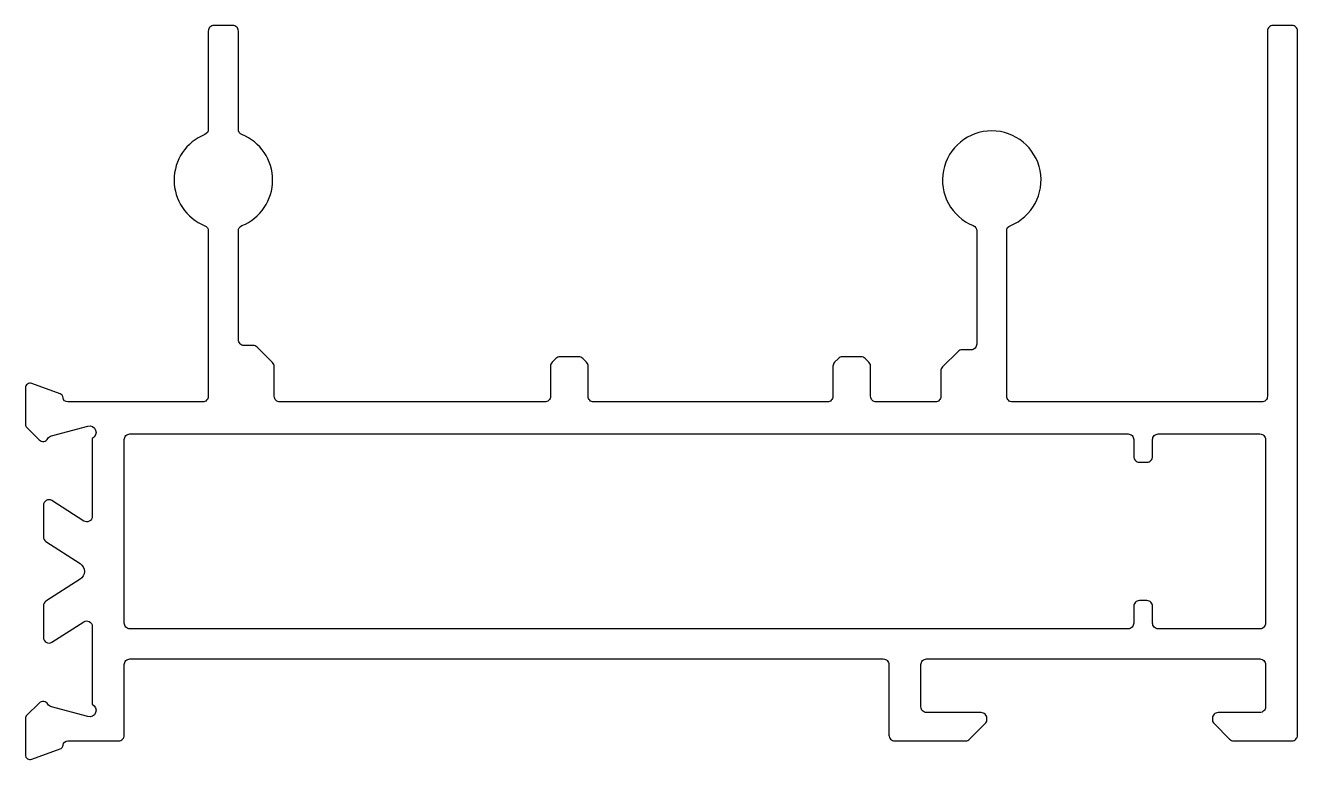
# Model space of a CAD drawing. Extents: x 438 to 505.6, y 456.9 to 495.9.
import ezdxf

# ---------------------------------------------------------------- set-up
doc = ezdxf.new("R2010")
doc.units = 0
doc.linetypes.add('AUSGEZOGEN', pattern=[0])
doc.layers.get('0').update_dxf_attribs({"linetype": 'CONTINUOUS'})

msp = doc.modelspace()

# ---------------------------------------------------------------- linework, layer by layer
msp.add_lwpolyline([(447.573, 490.098, 0.67292), (447.573, 485.254, -0.307568), (447.76, 484.976), (447.76, 476.191, -0.414214), (447.46, 475.891), (440.299, 475.891, -0.384217), (440.05, 476.115, 0.287078), (439.887, 476.324), (438.384, 476.871, 0.520567), (438.049, 476.636), (438.049, 474.709, 0.198912), (438.122, 474.532), (438.771, 473.883, 0.498784), (439.244, 473.947, -0.203621), (439.427, 474.089), (441.358, 474.606, -0.91331), (441.599, 473.952), (441.599, 469.806, -0.569007), (441.143, 469.565), (439.455, 470.651, 0.585524), (438.999, 470.395), (438.999, 468.73, 0.255082), (439.136, 468.477), (440.949, 467.311, -0.54567), (440.949, 466.47), (439.136, 465.304, 0.255082), (438.999, 465.052), (438.999, 463.387, 0.585524), (439.455, 463.131), (441.143, 464.217, -0.569007), (441.599, 463.975), (441.599, 459.83, -0.91331), (441.358, 459.175), (439.427, 459.693, -0.203621), (439.244, 459.834, 0.498784), (438.771, 459.898), (438.122, 459.249, 0.198912), (438.049, 459.073), (438.049, 457.146, 0.520567), (438.384, 456.911), (439.887, 457.458, 0.287078), (440.05, 457.667, -0.384217), (440.299, 457.891), (442.999, 457.891, 0.414214), (443.299, 458.191), (443.299, 461.941, -0.414214), (443.599, 462.241), (483.601, 462.241, -0.414214), (483.901, 461.941), (483.901, 458.191, 0.414214), (484.201, 457.891), (487.976, 457.891, 0.198912), (488.188, 457.979), (489.013, 458.803, 0.198912), (489.101, 459.015), (489.101, 459.091, 0.414214), (488.801, 459.391), (485.901, 459.391, -0.414214), (485.601, 459.691), (485.601, 461.941, -0.414214), (485.901, 462.241), (493.601, 462.241), (494.601, 462.241), (503.599, 462.241, -0.414214), (503.899, 461.941), (503.899, 459.691, -0.414214), (503.599, 459.391), (501.379, 459.391, 0.414214), (501.079, 459.091), (501.079, 459.015, 0.198912), (501.167, 458.803), (501.991, 457.979, 0.198912), (502.204, 457.891), (505.301, 457.891, 0.414214), (505.601, 458.191), (505.601, 495.591, 0.414214), (505.301, 495.891), (504.301, 495.891, 0.414214), (504.001, 495.591), (504.001, 476.191, -0.414214), (503.701, 475.891), (490.461, 475.891, -0.414214), (490.161, 476.191), (490.161, 484.976, -0.373663), (490.348, 485.254, 5.109041), (488.376, 485.255, -0.325277), (488.563, 484.977), (488.563, 478.961, -0.414214), (488.263, 478.661), (487.785, 478.661, 0.198912), (487.573, 478.573), (486.748, 477.749, 0.198912), (486.661, 477.537), (486.661, 476.191, -0.414214), (486.361, 475.891), (483.228, 475.891, -0.414214), (482.928, 476.191), (482.928, 477.787, 0.198912), (482.84, 477.999), (482.64, 478.199, 0.198912), (482.428, 478.287), (481.428, 478.287, 0.198912), (481.215, 478.199), (481.015, 477.999, 0.198912), (480.928, 477.787), (480.928, 476.191, -0.414214), (480.628, 475.891), (468.228, 475.891, -0.414214), (467.928, 476.191), (467.928, 477.787, 0.198912), (467.84, 477.999), (467.64, 478.199, 0.198912), (467.428, 478.287), (466.428, 478.287, 0.198912), (466.215, 478.199), (466.015, 477.999, 0.198912), (465.928, 477.787), (465.928, 476.191, -0.414214), (465.628, 475.891), (451.562, 475.891, -0.414214), (451.262, 476.191), (451.262, 477.767, 0.198912), (451.174, 477.979), (450.35, 478.803, 0.198912), (450.138, 478.891), (449.658, 478.891, -0.414214), (449.358, 479.191), (449.358, 484.977, -0.323579), (449.545, 485.255, 0.672313), (449.545, 490.098, -0.327961), (449.358, 490.375), (449.358, 495.59, 0.414214), (449.058, 495.89), (448.06, 495.89, 0.414214), (447.76, 495.59), (447.76, 490.376, -0.305133), (447.573, 490.098)], format="xyb")
at = {"linetype": 'AUSGEZOGEN'}
msp.add_lwpolyline([(497.901, 472.991), (497.901, 473.891, -0.414214), (498.201, 474.191), (503.601, 474.191, -0.414214), (503.901, 473.891), (503.901, 464.141, -0.414214), (503.601, 463.841), (498.201, 463.841, -0.414214), (497.901, 464.141), (497.901, 465.041, 0.414214), (497.601, 465.341), (497.201, 465.341, 0.414214), (496.901, 465.041), (496.901, 464.141, -0.414214), (496.601, 463.841), (443.599, 463.841, -0.414214), (443.299, 464.141), (443.299, 473.891, -0.414214), (443.599, 474.191), (496.601, 474.191, -0.414214), (496.901, 473.891), (496.901, 472.991, 0.414214), (497.201, 472.691), (497.601, 472.691, 0.414214)], format="xyb", close=True, dxfattribs=at)

doc.saveas('drawing.dxf')
